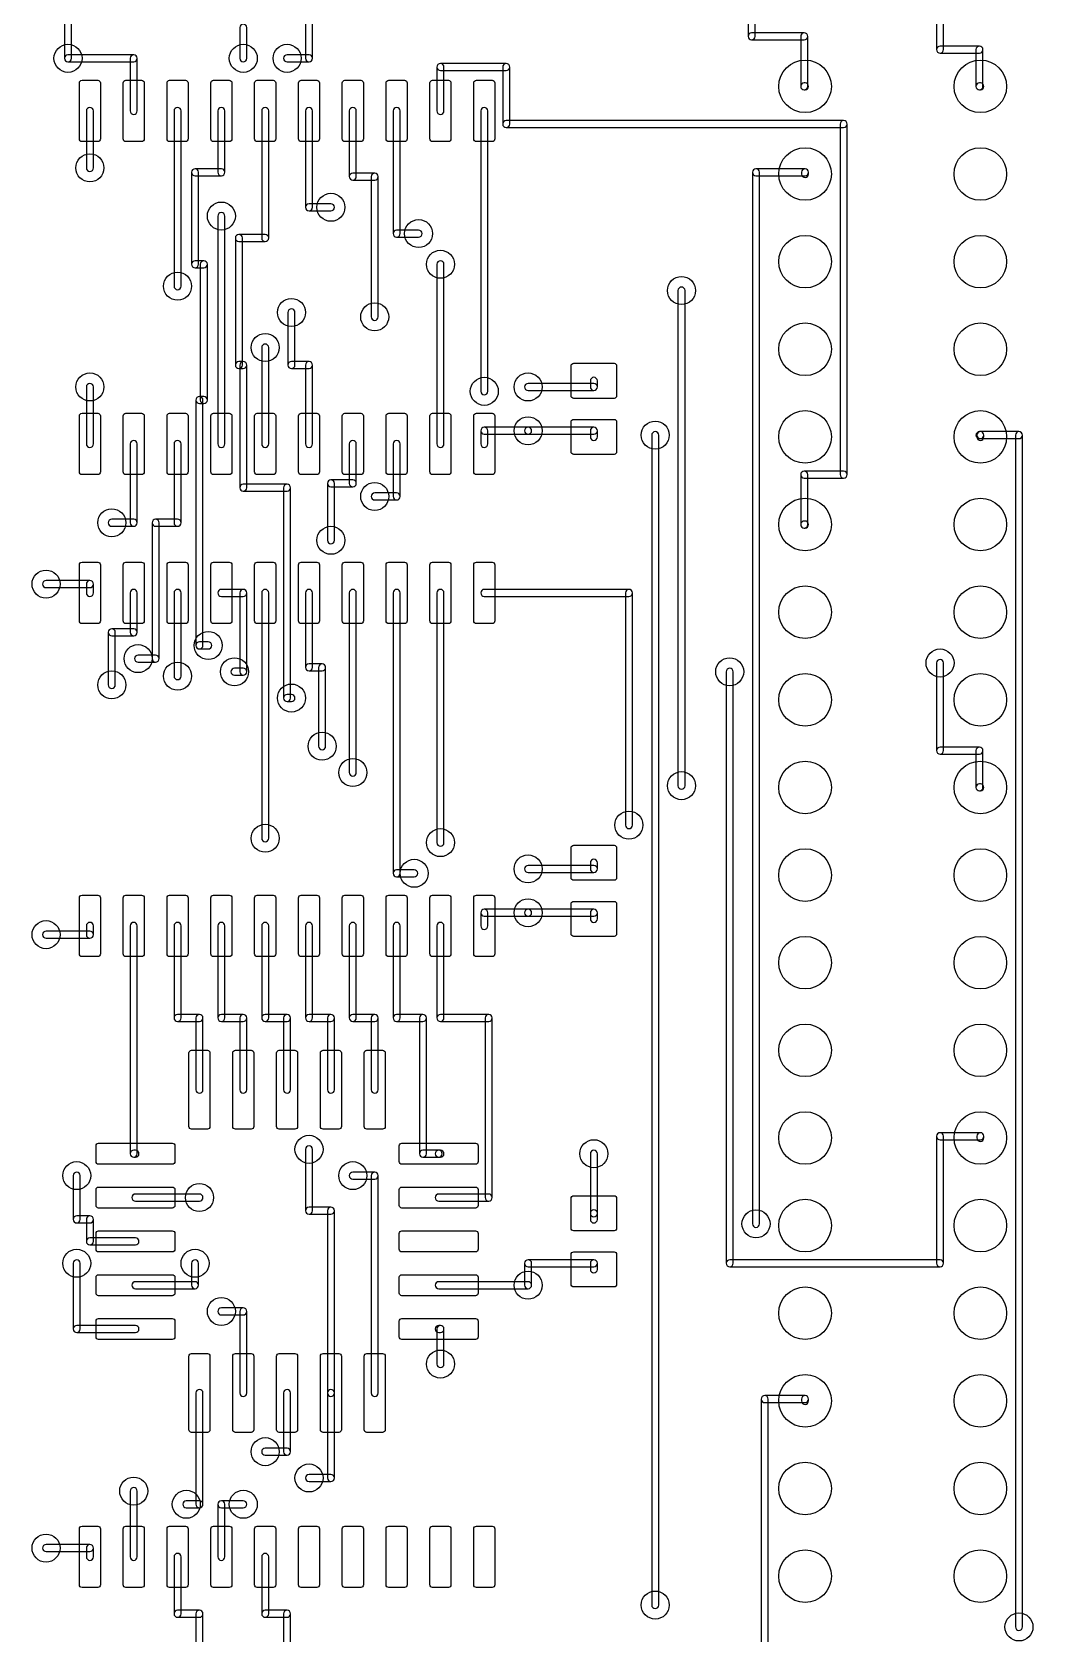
# Model space of a CAD drawing. Extents: x -76 to 77, y -191 to -76.
# Drawn here: x 40.86 to 69.86, y -148.55 to -102.12 of the extents above; entities that cross this region are included whole.
import ezdxf

# ---------------------------------------------------------------- set-up
doc = ezdxf.new("R2010")
doc.units = 0

msp = doc.modelspace()

# ---------------------------------------------------------------- linework, layer by layer
for points in [[(67.27167, -102.628955), (67.27167, -92.468955, 1), (67.06842, -92.468955), (67.06842, -102.628955, 1)], [(61.60742, -93.992955), (61.60742, -102.247955, 1), (61.81067, -102.247955), (61.81067, -93.992955, 1)], [(48.98367, -102.882955), (48.98367, -100.546155, 1), (48.78042, -100.546155), (48.78042, -102.882955, 1)], [(41.79542, -101.155755), (41.79542, -102.882955, 1), (41.99867, -102.882955), (41.99867, -101.155755, 1)], [(46.87542, -101.993955), (46.87542, -102.882955, 1), (47.07867, -102.882955), (47.07867, -101.993955, 1)], [(61.709045, -102.34958), (63.233045, -102.34958, 1), (63.233045, -102.14633), (61.709045, -102.14633, 1)], [(63.13142, -102.247955), (63.13142, -103.695755, 1), (63.33467, -103.695755), (63.33467, -102.247955, 1)], [(68.313045, -102.52733), (67.170045, -102.52733, 1), (67.170045, -102.73058), (68.313045, -102.73058, 1)], [(68.41467, -103.695755), (68.41467, -102.628955, 1), (68.21142, -102.628955), (68.21142, -103.695755, 1)], [(41.897045, -102.98458), (43.802045, -102.98458, 1), (43.802045, -102.78133), (41.897045, -102.78133, 1)], [(43.70042, -102.882955), (43.70042, -104.406955, 1), (43.90367, -104.406955), (43.90367, -102.882955, 1)], [(48.247045, -102.98458), (48.882045, -102.98458, 1), (48.882045, -102.78133), (48.247045, -102.78133, 1)], [(54.597045, -103.03533), (52.692045, -103.03533, 1), (52.692045, -103.23858), (54.597045, -103.23858, 1)], [(52.59042, -103.136955), (52.59042, -104.406955, 1), (52.79367, -104.406955), (52.79367, -103.136955, 1)], [(54.69867, -104.787955), (54.69867, -103.136955, 1), (54.49542, -103.136955), (54.49542, -104.787955, 1)], [(42.22725, -103.59416, -0.414214), (42.30345, -103.51796), (42.760645, -103.51796, -0.414214), (42.836845, -103.59416), (42.836845, -105.219755, -0.414214), (42.760645, -105.295955), (42.30345, -105.295955, -0.414214), (42.22725, -105.219755)], [(43.49725, -103.59416, -0.414214), (43.57345, -103.51796), (44.030645, -103.51796, -0.414214), (44.106845, -103.59416), (44.106845, -105.219755, -0.414214), (44.030645, -105.295955), (43.57345, -105.295955, -0.414214), (43.49725, -105.219755)], [(44.76725, -103.59416, -0.414214), (44.84345, -103.51796), (45.300645, -103.51796, -0.414214), (45.376845, -103.59416), (45.376845, -105.219755, -0.414214), (45.300645, -105.295955), (44.84345, -105.295955, -0.414214), (44.76725, -105.219755)], [(46.03725, -103.59416, -0.414214), (46.11345, -103.51796), (46.570645, -103.51796, -0.414214), (46.646845, -103.59416), (46.646845, -105.219755, -0.414214), (46.570645, -105.295955), (46.11345, -105.295955, -0.414214), (46.03725, -105.219755)], [(47.30725, -103.59416, -0.414214), (47.38345, -103.51796), (47.840645, -103.51796, -0.414214), (47.916845, -103.59416), (47.916845, -105.219755, -0.414214), (47.840645, -105.295955), (47.38345, -105.295955, -0.414214), (47.30725, -105.219755)], [(48.57725, -103.59416, -0.414214), (48.65345, -103.51796), (49.110645, -103.51796, -0.414214), (49.186845, -103.59416), (49.186845, -105.219755, -0.414214), (49.110645, -105.295955), (48.65345, -105.295955, -0.414214), (48.57725, -105.219755)], [(49.84725, -103.59416, -0.414214), (49.92345, -103.51796), (50.380645, -103.51796, -0.414214), (50.456845, -103.59416), (50.456845, -105.219755, -0.414214), (50.380645, -105.295955), (49.92345, -105.295955, -0.414214), (49.84725, -105.219755)], [(51.11725, -103.59416, -0.414214), (51.19345, -103.51796), (51.650645, -103.51796, -0.414214), (51.726845, -103.59416), (51.726845, -105.219755, -0.414214), (51.650645, -105.295955), (51.19345, -105.295955, -0.414214), (51.11725, -105.219755)], [(52.38725, -103.59416, -0.414214), (52.46345, -103.51796), (52.920645, -103.51796, -0.414214), (52.996845, -103.59416), (52.996845, -105.219755, -0.414214), (52.920645, -105.295955), (52.46345, -105.295955, -0.414214), (52.38725, -105.219755)], [(53.65725, -103.59416, -0.414214), (53.73345, -103.51796), (54.190645, -103.51796, -0.414214), (54.266845, -103.59416), (54.266845, -105.219755, -0.414214), (54.190645, -105.295955), (53.73345, -105.295955, -0.414214), (53.65725, -105.219755)], [(63.233045, -103.79738), (63.258445, -103.79738, 1), (63.258445, -103.59413), (63.233045, -103.59413, 1)], [(68.338445, -103.59413), (68.313045, -103.59413, 1), (68.313045, -103.79738), (68.338445, -103.79738, 1)], [(42.43042, -104.406955), (42.43042, -106.057955, 1), (42.63367, -106.057955), (42.63367, -104.406955, 1)], [(45.17367, -109.486955), (45.17367, -104.406955, 1), (44.97042, -104.406955), (44.97042, -109.486955, 1)], [(46.24042, -104.406955), (46.24042, -106.184955, 1), (46.44367, -106.184955), (46.44367, -104.406955, 1)], [(47.71367, -108.089955), (47.71367, -104.406955, 1), (47.51042, -104.406955), (47.51042, -108.089955, 1)], [(48.78042, -104.406955), (48.78042, -107.200955, 1), (48.98367, -107.200955), (48.98367, -104.406955, 1)], [(50.05042, -104.406955), (50.05042, -106.311955, 1), (50.25367, -106.311955), (50.25367, -104.406955, 1)], [(51.52367, -107.962955), (51.52367, -104.406955, 1), (51.32042, -104.406955), (51.32042, -107.962955, 1)], [(53.86042, -104.406955), (53.86042, -112.534955, 1), (54.06367, -112.534955), (54.06367, -104.406955, 1)], [(64.376045, -104.68633), (54.597045, -104.68633, 1), (54.597045, -104.88958), (64.376045, -104.88958, 1)], [(64.47767, -114.947955), (64.47767, -104.787955, 1), (64.27442, -104.787955), (64.27442, -114.947955, 1)], [(46.342045, -106.08333), (45.580045, -106.08333, 1), (45.580045, -106.28658), (46.342045, -106.28658, 1)], [(45.47842, -106.184955), (45.47842, -108.851955, 1), (45.68167, -108.851955), (45.68167, -106.184955, 1)], [(50.152045, -106.41358), (50.787045, -106.41358, 1), (50.787045, -106.21033), (50.152045, -106.21033, 1)], [(50.68542, -106.311955), (50.68542, -110.375955, 1), (50.88867, -110.375955), (50.88867, -106.311955, 1)], [(61.93767, -136.664955), (61.93767, -106.184955, 1), (61.73442, -106.184955), (61.73442, -136.664955, 1)], [(61.836045, -106.28658), (63.258445, -106.28658, 1), (63.258445, -106.08333), (61.836045, -106.08333, 1)], [(63.15682, -106.184955), (63.15682, -106.235755, 1), (63.36007, -106.235755), (63.36007, -106.184955, 1)], [(48.882045, -107.30258), (49.517045, -107.30258, 1), (49.517045, -107.09933), (48.882045, -107.09933, 1)], [(46.44367, -114.058955), (46.44367, -107.454955, 1), (46.24042, -107.454955), (46.24042, -114.058955, 1)], [(46.95167, -111.772955), (46.95167, -108.089955, 1), (46.74842, -108.089955), (46.74842, -111.772955, 1)], [(46.850045, -108.19158), (47.612045, -108.19158, 1), (47.612045, -107.98833), (46.850045, -107.98833, 1)], [(52.057045, -107.86133), (51.422045, -107.86133, 1), (51.422045, -108.06458), (52.057045, -108.06458, 1)], [(45.580045, -108.95358), (45.834045, -108.95358, 1), (45.834045, -108.75033), (45.580045, -108.75033, 1)], [(45.73242, -108.851955), (45.73242, -112.788955, 1), (45.93567, -112.788955), (45.93567, -108.851955, 1)], [(52.79367, -114.058955), (52.79367, -108.851955, 1), (52.59042, -108.851955), (52.59042, -114.058955, 1)], [(59.77867, -123.964955), (59.77867, -109.613955, 1), (59.57542, -109.613955), (59.57542, -123.964955, 1)], [(48.27242, -110.248955), (48.27242, -111.772955, 1), (48.47567, -111.772955), (48.47567, -110.248955, 1)], [(47.71367, -114.058955), (47.71367, -111.264955, 1), (47.51042, -111.264955), (47.51042, -114.058955, 1)], [(46.977045, -111.67133), (46.850045, -111.67133, 1), (46.850045, -111.87458), (46.977045, -111.87458, 1)], [(47.07867, -115.328955), (47.07867, -111.772955, 1), (46.87542, -111.772955), (46.87542, -115.328955, 1)], [(48.374045, -111.87458), (48.882045, -111.87458, 1), (48.882045, -111.67133), (48.374045, -111.67133, 1)], [(48.78042, -111.772955), (48.78042, -114.058955, 1), (48.98367, -114.058955), (48.98367, -111.772955, 1)], [(56.47665, -111.79836, -0.414214), (56.55285, -111.72216), (57.721245, -111.72216, -0.414214), (57.797445, -111.79836), (57.797445, -112.661955, -0.414214), (57.721245, -112.738155), (56.55285, -112.738155, -0.414214), (56.47665, -112.661955)], [(42.43042, -112.407955), (42.43042, -114.058955, 1), (42.63367, -114.058955), (42.63367, -112.407955, 1)], [(57.137045, -112.30633), (55.232045, -112.30633, 1), (55.232045, -112.50958), (57.137045, -112.50958, 1)], [(57.03542, -112.230155), (57.03542, -112.407955, 1), (57.23867, -112.407955), (57.23867, -112.230155, 1)], [(45.834045, -112.68733), (45.707045, -112.68733, 1), (45.707045, -112.89058), (45.834045, -112.89058, 1)], [(45.60542, -112.788955), (45.60542, -119.900955, 1), (45.80867, -119.900955), (45.80867, -112.788955, 1)], [(42.22725, -113.24616, -0.414214), (42.30345, -113.16996), (42.760645, -113.16996, -0.414214), (42.836845, -113.24616), (42.836845, -114.871755, -0.414214), (42.760645, -114.947955), (42.30345, -114.947955, -0.414214), (42.22725, -114.871755)], [(43.49725, -113.24616, -0.414214), (43.57345, -113.16996), (44.030645, -113.16996, -0.414214), (44.106845, -113.24616), (44.106845, -114.871755, -0.414214), (44.030645, -114.947955), (43.57345, -114.947955, -0.414214), (43.49725, -114.871755)], [(44.76725, -113.24616, -0.414214), (44.84345, -113.16996), (45.300645, -113.16996, -0.414214), (45.376845, -113.24616), (45.376845, -114.871755, -0.414214), (45.300645, -114.947955), (44.84345, -114.947955, -0.414214), (44.76725, -114.871755)], [(46.03725, -113.24616, -0.414214), (46.11345, -113.16996), (46.570645, -113.16996, -0.414214), (46.646845, -113.24616), (46.646845, -114.871755, -0.414214), (46.570645, -114.947955), (46.11345, -114.947955, -0.414214), (46.03725, -114.871755)], [(47.30725, -113.24616, -0.414214), (47.38345, -113.16996), (47.840645, -113.16996, -0.414214), (47.916845, -113.24616), (47.916845, -114.871755, -0.414214), (47.840645, -114.947955), (47.38345, -114.947955, -0.414214), (47.30725, -114.871755)], [(48.57725, -113.24616, -0.414214), (48.65345, -113.16996), (49.110645, -113.16996, -0.414214), (49.186845, -113.24616), (49.186845, -114.871755, -0.414214), (49.110645, -114.947955), (48.65345, -114.947955, -0.414214), (48.57725, -114.871755)], [(49.84725, -113.24616, -0.414214), (49.92345, -113.16996), (50.380645, -113.16996, -0.414214), (50.456845, -113.24616), (50.456845, -114.871755, -0.414214), (50.380645, -114.947955), (49.92345, -114.947955, -0.414214), (49.84725, -114.871755)], [(51.11725, -113.24616, -0.414214), (51.19345, -113.16996), (51.650645, -113.16996, -0.414214), (51.726845, -113.24616), (51.726845, -114.871755, -0.414214), (51.650645, -114.947955), (51.19345, -114.947955, -0.414214), (51.11725, -114.871755)], [(52.38725, -113.24616, -0.414214), (52.46345, -113.16996), (52.920645, -113.16996, -0.414214), (52.996845, -113.24616), (52.996845, -114.871755, -0.414214), (52.920645, -114.947955), (52.46345, -114.947955, -0.414214), (52.38725, -114.871755)], [(53.65725, -113.24616, -0.414214), (53.73345, -113.16996), (54.190645, -113.16996, -0.414214), (54.266845, -113.24616), (54.266845, -114.871755, -0.414214), (54.190645, -114.947955), (53.73345, -114.947955, -0.414214), (53.65725, -114.871755)], [(54.06367, -114.058955), (54.06367, -113.677955, 1), (53.86042, -113.677955), (53.86042, -114.058955, 1)], [(53.962045, -113.77958), (55.232045, -113.77958, 1), (55.232045, -113.57633), (53.962045, -113.57633, 1)], [(55.232045, -113.77958), (57.137045, -113.77958, 1), (57.137045, -113.57633), (55.232045, -113.57633, 1)], [(56.47665, -113.42396, -0.414214), (56.55285, -113.34776), (57.721245, -113.34776, -0.414214), (57.797445, -113.42396), (57.797445, -114.287555, -0.414214), (57.721245, -114.363755), (56.55285, -114.363755, -0.414214), (56.47665, -114.287555)], [(57.03542, -113.677955), (57.03542, -113.855755, 1), (57.23867, -113.855755), (57.23867, -113.677955, 1)], [(58.81342, -113.804955), (58.81342, -147.713955, 1), (59.01667, -147.713955), (59.01667, -113.804955, 1)], [(68.338445, -113.70333), (68.313045, -113.70333, 1), (68.313045, -113.90658), (68.338445, -113.90658, 1)], [(69.456045, -113.70333), (68.338445, -113.70333, 1), (68.338445, -113.90658), (69.456045, -113.90658, 1)], [(68.23682, -113.804955), (68.23682, -113.855755, 1), (68.44007, -113.855755), (68.44007, -113.804955, 1)], [(69.55767, -148.348955), (69.55767, -113.804955, 1), (69.35442, -113.804955), (69.35442, -148.348955, 1)], [(43.70042, -114.058955), (43.70042, -116.344955, 1), (43.90367, -116.344955), (43.90367, -114.058955, 1)], [(45.17367, -116.344955), (45.17367, -114.058955, 1), (44.97042, -114.058955), (44.97042, -116.344955, 1)], [(50.05042, -114.058955), (50.05042, -115.201955, 1), (50.25367, -115.201955), (50.25367, -114.058955, 1)], [(51.32042, -114.058955), (51.32042, -115.582955, 1), (51.52367, -115.582955), (51.52367, -114.058955, 1)], [(50.152045, -115.10033), (49.517045, -115.10033, 1), (49.517045, -115.30358), (50.152045, -115.30358, 1)], [(49.41542, -115.201955), (49.41542, -116.852955, 1), (49.61867, -116.852955), (49.61867, -115.201955, 1)], [(63.33467, -116.395755), (63.33467, -114.947955, 1), (63.13142, -114.947955), (63.13142, -116.395755, 1)], [(63.233045, -115.04958), (64.376045, -115.04958, 1), (64.376045, -114.84633), (63.233045, -114.84633, 1)], [(48.247045, -115.22733), (46.977045, -115.22733, 1), (46.977045, -115.43058), (48.247045, -115.43058, 1)], [(48.34867, -121.424955), (48.34867, -115.328955, 1), (48.14542, -115.328955), (48.14542, -121.424955, 1)], [(51.422045, -115.48133), (50.787045, -115.48133, 1), (50.787045, -115.68458), (51.422045, -115.68458, 1)], [(43.802045, -116.24333), (43.167045, -116.24333, 1), (43.167045, -116.44658), (43.802045, -116.44658, 1)], [(44.53867, -120.281955), (44.53867, -116.344955, 1), (44.33542, -116.344955), (44.33542, -120.281955, 1)], [(44.437045, -116.44658), (45.072045, -116.44658, 1), (45.072045, -116.24333), (44.437045, -116.24333, 1)], [(63.258445, -116.29413), (63.233045, -116.29413, 1), (63.233045, -116.49738), (63.258445, -116.49738, 1)], [(42.22725, -117.56416, -0.414214), (42.30345, -117.48796), (42.760645, -117.48796, -0.414214), (42.836845, -117.56416), (42.836845, -119.189755, -0.414214), (42.760645, -119.265955), (42.30345, -119.265955, -0.414214), (42.22725, -119.189755)], [(43.49725, -117.56416, -0.414214), (43.57345, -117.48796), (44.030645, -117.48796, -0.414214), (44.106845, -117.56416), (44.106845, -119.189755, -0.414214), (44.030645, -119.265955), (43.57345, -119.265955, -0.414214), (43.49725, -119.189755)], [(44.76725, -117.56416, -0.414214), (44.84345, -117.48796), (45.300645, -117.48796, -0.414214), (45.376845, -117.56416), (45.376845, -119.189755, -0.414214), (45.300645, -119.265955), (44.84345, -119.265955, -0.414214), (44.76725, -119.189755)], [(46.03725, -117.56416, -0.414214), (46.11345, -117.48796), (46.570645, -117.48796, -0.414214), (46.646845, -117.56416), (46.646845, -119.189755, -0.414214), (46.570645, -119.265955), (46.11345, -119.265955, -0.414214), (46.03725, -119.189755)], [(47.30725, -117.56416, -0.414214), (47.38345, -117.48796), (47.840645, -117.48796, -0.414214), (47.916845, -117.56416), (47.916845, -119.189755, -0.414214), (47.840645, -119.265955), (47.38345, -119.265955, -0.414214), (47.30725, -119.189755)], [(48.57725, -117.56416, -0.414214), (48.65345, -117.48796), (49.110645, -117.48796, -0.414214), (49.186845, -117.56416), (49.186845, -119.189755, -0.414214), (49.110645, -119.265955), (48.65345, -119.265955, -0.414214), (48.57725, -119.189755)], [(49.84725, -117.56416, -0.414214), (49.92345, -117.48796), (50.380645, -117.48796, -0.414214), (50.456845, -117.56416), (50.456845, -119.189755, -0.414214), (50.380645, -119.265955), (49.92345, -119.265955, -0.414214), (49.84725, -119.189755)], [(51.11725, -117.56416, -0.414214), (51.19345, -117.48796), (51.650645, -117.48796, -0.414214), (51.726845, -117.56416), (51.726845, -119.189755, -0.414214), (51.650645, -119.265955), (51.19345, -119.265955, -0.414214), (51.11725, -119.189755)], [(52.38725, -117.56416, -0.414214), (52.46345, -117.48796), (52.920645, -117.48796, -0.414214), (52.996845, -117.56416), (52.996845, -119.189755, -0.414214), (52.920645, -119.265955), (52.46345, -119.265955, -0.414214), (52.38725, -119.189755)], [(53.65725, -117.56416, -0.414214), (53.73345, -117.48796), (54.190645, -117.48796, -0.414214), (54.266845, -117.56416), (54.266845, -119.189755, -0.414214), (54.190645, -119.265955), (53.73345, -119.265955, -0.414214), (53.65725, -119.189755)], [(42.532045, -118.02133), (41.262045, -118.02133, 1), (41.262045, -118.22458), (42.532045, -118.22458, 1)], [(42.63367, -118.376955), (42.63367, -118.122955, 1), (42.43042, -118.122955), (42.43042, -118.376955, 1)], [(43.70042, -118.376955), (43.70042, -119.519955, 1), (43.90367, -119.519955), (43.90367, -118.376955, 1)], [(44.97042, -118.376955), (44.97042, -120.789955, 1), (45.17367, -120.789955), (45.17367, -118.376955, 1)], [(46.977045, -118.27533), (46.342045, -118.27533, 1), (46.342045, -118.47858), (46.977045, -118.47858, 1)], [(47.07867, -120.662955), (47.07867, -118.376955, 1), (46.87542, -118.376955), (46.87542, -120.662955, 1)], [(47.51042, -118.376955), (47.51042, -125.488955, 1), (47.71367, -125.488955), (47.71367, -118.376955, 1)], [(48.98367, -120.535955), (48.98367, -118.376955, 1), (48.78042, -118.376955), (48.78042, -120.535955, 1)], [(50.05042, -118.376955), (50.05042, -123.583955, 1), (50.25367, -123.583955), (50.25367, -118.376955, 1)], [(51.32042, -118.376955), (51.32042, -126.504955, 1), (51.52367, -126.504955), (51.52367, -118.376955, 1)], [(52.79367, -125.615955), (52.79367, -118.376955, 1), (52.59042, -118.376955), (52.59042, -125.615955, 1)], [(53.962045, -118.47858), (58.153045, -118.47858, 1), (58.153045, -118.27533), (53.962045, -118.27533, 1)], [(58.05142, -118.376955), (58.05142, -125.107955, 1), (58.25467, -125.107955), (58.25467, -118.376955, 1)], [(43.802045, -119.41833), (43.167045, -119.41833, 1), (43.167045, -119.62158), (43.802045, -119.62158, 1)], [(43.06542, -119.519955), (43.06542, -121.043955, 1), (43.26867, -121.043955), (43.26867, -119.519955, 1)], [(43.929045, -120.38358), (44.437045, -120.38358, 1), (44.437045, -120.18033), (43.929045, -120.18033, 1)], [(45.707045, -120.00258), (45.961045, -120.00258, 1), (45.961045, -119.79933), (45.707045, -119.79933, 1)], [(46.723045, -120.76458), (46.977045, -120.76458, 1), (46.977045, -120.56133), (46.723045, -120.56133, 1)], [(49.263045, -120.43433), (48.882045, -120.43433, 1), (48.882045, -120.63758), (49.263045, -120.63758, 1)], [(49.36467, -122.821955), (49.36467, -120.535955, 1), (49.16142, -120.535955), (49.16142, -122.821955, 1)], [(61.17567, -137.807955), (61.17567, -120.662955, 1), (60.97242, -120.662955), (60.97242, -137.807955, 1)], [(67.06842, -120.408955), (67.06842, -122.948955, 1), (67.27167, -122.948955), (67.27167, -120.408955, 1)], [(48.374045, -121.32333), (48.247045, -121.32333, 1), (48.247045, -121.52658), (48.374045, -121.52658, 1)], [(67.170045, -123.05058), (68.313045, -123.05058, 1), (68.313045, -122.84733), (67.170045, -122.84733, 1)], [(68.21142, -122.948955), (68.21142, -124.015755, 1), (68.41467, -124.015755), (68.41467, -122.948955, 1)], [(68.313045, -124.11738), (68.338445, -124.11738, 1), (68.338445, -123.91413), (68.313045, -123.91413, 1)], [(56.47665, -125.76836, -0.414214), (56.55285, -125.69216), (57.721245, -125.69216, -0.414214), (57.797445, -125.76836), (57.797445, -126.631955, -0.414214), (57.721245, -126.708155), (56.55285, -126.708155, -0.414214), (56.47665, -126.631955)], [(55.232045, -126.47958), (57.137045, -126.47958, 1), (57.137045, -126.27633), (55.232045, -126.27633, 1)], [(57.23867, -126.377955), (57.23867, -126.200155, 1), (57.03542, -126.200155), (57.03542, -126.377955, 1)], [(51.422045, -126.60658), (51.930045, -126.60658, 1), (51.930045, -126.40333), (51.422045, -126.40333, 1)], [(42.22725, -127.21616, -0.414214), (42.30345, -127.13996), (42.760645, -127.13996, -0.414214), (42.836845, -127.21616), (42.836845, -128.841755, -0.414214), (42.760645, -128.917955), (42.30345, -128.917955, -0.414214), (42.22725, -128.841755)], [(43.49725, -127.21616, -0.414214), (43.57345, -127.13996), (44.030645, -127.13996, -0.414214), (44.106845, -127.21616), (44.106845, -128.841755, -0.414214), (44.030645, -128.917955), (43.57345, -128.917955, -0.414214), (43.49725, -128.841755)], [(44.76725, -127.21616, -0.414214), (44.84345, -127.13996), (45.300645, -127.13996, -0.414214), (45.376845, -127.21616), (45.376845, -128.841755, -0.414214), (45.300645, -128.917955), (44.84345, -128.917955, -0.414214), (44.76725, -128.841755)], [(46.03725, -127.21616, -0.414214), (46.11345, -127.13996), (46.570645, -127.13996, -0.414214), (46.646845, -127.21616), (46.646845, -128.841755, -0.414214), (46.570645, -128.917955), (46.11345, -128.917955, -0.414214), (46.03725, -128.841755)], [(47.30725, -127.21616, -0.414214), (47.38345, -127.13996), (47.840645, -127.13996, -0.414214), (47.916845, -127.21616), (47.916845, -128.841755, -0.414214), (47.840645, -128.917955), (47.38345, -128.917955, -0.414214), (47.30725, -128.841755)], [(48.57725, -127.21616, -0.414214), (48.65345, -127.13996), (49.110645, -127.13996, -0.414214), (49.186845, -127.21616), (49.186845, -128.841755, -0.414214), (49.110645, -128.917955), (48.65345, -128.917955, -0.414214), (48.57725, -128.841755)], [(49.84725, -127.21616, -0.414214), (49.92345, -127.13996), (50.380645, -127.13996, -0.414214), (50.456845, -127.21616), (50.456845, -128.841755, -0.414214), (50.380645, -128.917955), (49.92345, -128.917955, -0.414214), (49.84725, -128.841755)], [(51.11725, -127.21616, -0.414214), (51.19345, -127.13996), (51.650645, -127.13996, -0.414214), (51.726845, -127.21616), (51.726845, -128.841755, -0.414214), (51.650645, -128.917955), (51.19345, -128.917955, -0.414214), (51.11725, -128.841755)], [(52.38725, -127.21616, -0.414214), (52.46345, -127.13996), (52.920645, -127.13996, -0.414214), (52.996845, -127.21616), (52.996845, -128.841755, -0.414214), (52.920645, -128.917955), (52.46345, -128.917955, -0.414214), (52.38725, -128.841755)], [(53.65725, -127.21616, -0.414214), (53.73345, -127.13996), (54.190645, -127.13996, -0.414214), (54.266845, -127.21616), (54.266845, -128.841755, -0.414214), (54.190645, -128.917955), (53.73345, -128.917955, -0.414214), (53.65725, -128.841755)], [(55.232045, -127.54633), (53.962045, -127.54633, 1), (53.962045, -127.74958), (55.232045, -127.74958, 1)], [(53.86042, -127.647955), (53.86042, -128.028955, 1), (54.06367, -128.028955), (54.06367, -127.647955, 1)], [(57.137045, -127.54633), (55.232045, -127.54633, 1), (55.232045, -127.74958), (57.137045, -127.74958, 1)], [(56.47665, -127.39396, -0.414214), (56.55285, -127.31776), (57.721245, -127.31776, -0.414214), (57.797445, -127.39396), (57.797445, -128.257555, -0.414214), (57.721245, -128.333755), (56.55285, -128.333755, -0.414214), (56.47665, -128.257555)], [(57.23867, -127.825755), (57.23867, -127.647955, 1), (57.03542, -127.647955), (57.03542, -127.825755, 1)], [(42.43042, -128.028955), (42.43042, -128.282955, 1), (42.63367, -128.282955), (42.63367, -128.028955, 1)], [(43.90367, -134.632955), (43.90367, -128.028955, 1), (43.70042, -128.028955), (43.70042, -134.632955, 1)], [(44.97042, -128.028955), (44.97042, -130.695955, 1), (45.17367, -130.695955), (45.17367, -128.028955, 1)], [(46.24042, -128.028955), (46.24042, -130.695955, 1), (46.44367, -130.695955), (46.44367, -128.028955, 1)], [(47.71367, -130.695955), (47.71367, -128.028955, 1), (47.51042, -128.028955), (47.51042, -130.695955, 1)], [(48.78042, -128.028955), (48.78042, -130.695955, 1), (48.98367, -130.695955), (48.98367, -128.028955, 1)], [(50.25367, -130.695955), (50.25367, -128.028955, 1), (50.05042, -128.028955), (50.05042, -130.695955, 1)], [(51.32042, -128.028955), (51.32042, -130.695955, 1), (51.52367, -130.695955), (51.52367, -128.028955, 1)], [(52.79367, -130.695955), (52.79367, -128.028955, 1), (52.59042, -128.028955), (52.59042, -130.695955, 1)], [(42.532045, -128.18133), (41.262045, -128.18133, 1), (41.262045, -128.38458), (42.532045, -128.38458, 1)], [(45.707045, -130.59433), (45.072045, -130.59433, 1), (45.072045, -130.79758), (45.707045, -130.79758, 1)], [(45.60542, -130.695955), (45.60542, -132.778755, 1), (45.80867, -132.778755), (45.80867, -130.695955, 1)], [(46.342045, -130.79758), (46.977045, -130.79758, 1), (46.977045, -130.59433), (46.342045, -130.59433, 1)], [(46.87542, -130.695955), (46.87542, -132.778755, 1), (47.07867, -132.778755), (47.07867, -130.695955, 1)], [(48.247045, -130.59433), (47.612045, -130.59433, 1), (47.612045, -130.79758), (48.247045, -130.79758, 1)], [(48.34867, -132.778755), (48.34867, -130.695955, 1), (48.14542, -130.695955), (48.14542, -132.778755, 1)], [(48.882045, -130.79758), (49.517045, -130.79758, 1), (49.517045, -130.59433), (48.882045, -130.59433, 1)], [(49.41542, -130.695955), (49.41542, -132.778755, 1), (49.61867, -132.778755), (49.61867, -130.695955, 1)], [(50.787045, -130.59433), (50.152045, -130.59433, 1), (50.152045, -130.79758), (50.787045, -130.79758, 1)], [(50.88867, -132.778755), (50.88867, -130.695955, 1), (50.68542, -130.695955), (50.68542, -132.778755, 1)], [(51.422045, -130.79758), (52.184045, -130.79758, 1), (52.184045, -130.59433), (51.422045, -130.59433, 1)], [(52.08242, -130.695955), (52.08242, -134.632955, 1), (52.28567, -134.632955), (52.28567, -130.695955, 1)], [(54.089045, -130.59433), (52.692045, -130.59433, 1), (52.692045, -130.79758), (54.089045, -130.79758, 1)], [(54.19067, -135.902955), (54.19067, -130.695955, 1), (53.98742, -130.695955), (53.98742, -135.902955, 1)], [(45.40225, -131.71196, -0.414214), (45.47845, -131.63576), (45.935645, -131.63576, -0.414214), (46.011845, -131.71196), (46.011845, -133.845555, -0.414214), (45.935645, -133.921755), (45.47845, -133.921755, -0.414214), (45.40225, -133.845555)], [(46.67225, -131.71196, -0.414214), (46.74845, -131.63576), (47.205645, -131.63576, -0.414214), (47.281845, -131.71196), (47.281845, -133.845555, -0.414214), (47.205645, -133.921755), (46.74845, -133.921755, -0.414214), (46.67225, -133.845555)], [(47.94225, -131.71196, -0.414214), (48.01845, -131.63576), (48.475645, -131.63576, -0.414214), (48.551845, -131.71196), (48.551845, -133.845555, -0.414214), (48.475645, -133.921755), (48.01845, -133.921755, -0.414214), (47.94225, -133.845555)], [(49.21225, -131.71196, -0.414214), (49.28845, -131.63576), (49.745645, -131.63576, -0.414214), (49.821845, -131.71196), (49.821845, -133.845555, -0.414214), (49.745645, -133.921755), (49.28845, -133.921755, -0.414214), (49.21225, -133.845555)], [(50.48225, -131.71196, -0.414214), (50.55845, -131.63576), (51.015645, -131.63576, -0.414214), (51.091845, -131.71196), (51.091845, -133.845555, -0.414214), (51.015645, -133.921755), (50.55845, -133.921755, -0.414214), (50.48225, -133.845555)], [(68.338445, -134.02333), (67.170045, -134.02333, 1), (67.170045, -134.22658), (68.338445, -134.22658, 1)], [(67.06842, -134.124955), (67.06842, -137.807955, 1), (67.27167, -137.807955), (67.27167, -134.124955, 1)], [(68.44007, -134.175755), (68.44007, -134.124955, 1), (68.23682, -134.124955), (68.23682, -134.175755, 1)], [(42.70985, -134.40436, -0.414214), (42.78605, -134.32816), (44.919645, -134.32816, -0.414214), (44.995845, -134.40436), (44.995845, -134.861555, -0.414214), (44.919645, -134.937755), (42.78605, -134.937755, -0.414214), (42.70985, -134.861555)], [(43.852845, -134.53133), (43.802045, -134.53133, 1), (43.802045, -134.73458), (43.852845, -134.73458, 1)], [(48.98367, -136.283955), (48.98367, -134.505955, 1), (48.78042, -134.505955), (48.78042, -136.283955, 1)], [(51.49825, -134.40436, -0.414214), (51.57445, -134.32816), (53.708045, -134.32816, -0.414214), (53.784245, -134.40436), (53.784245, -134.861555, -0.414214), (53.708045, -134.937755), (51.57445, -134.937755, -0.414214), (51.49825, -134.861555)], [(52.184045, -134.73458), (52.641245, -134.73458, 1), (52.641245, -134.53133), (52.184045, -134.53133, 1)], [(52.641245, -134.73458), (52.692045, -134.73458, 1), (52.692045, -134.53133), (52.641245, -134.53133, 1)], [(57.03542, -134.632955), (57.03542, -136.360155, 1), (57.23867, -136.360155), (57.23867, -134.632955, 1)], [(42.25267, -136.537955), (42.25267, -135.267955, 1), (42.04942, -135.267955), (42.04942, -136.537955, 1)], [(50.787045, -135.16633), (50.152045, -135.16633, 1), (50.152045, -135.36958), (50.787045, -135.36958, 1)], [(50.88867, -141.567155), (50.88867, -135.267955, 1), (50.68542, -135.267955), (50.68542, -141.567155, 1)], [(42.70985, -135.67436, -0.414214), (42.78605, -135.59816), (44.919645, -135.59816, -0.414214), (44.995845, -135.67436), (44.995845, -136.131555, -0.414214), (44.919645, -136.207755), (42.78605, -136.207755, -0.414214), (42.70985, -136.131555)], [(43.852845, -136.00458), (45.707045, -136.00458, 1), (45.707045, -135.80133), (43.852845, -135.80133, 1)], [(51.49825, -135.67436, -0.414214), (51.57445, -135.59816), (53.708045, -135.59816, -0.414214), (53.784245, -135.67436), (53.784245, -136.131555, -0.414214), (53.708045, -136.207755), (51.57445, -136.207755, -0.414214), (51.49825, -136.131555)], [(52.641245, -136.00458), (54.089045, -136.00458, 1), (54.089045, -135.80133), (52.641245, -135.80133, 1)], [(56.47665, -135.92836, -0.414214), (56.55285, -135.85216), (57.721245, -135.85216, -0.414214), (57.797445, -135.92836), (57.797445, -136.791955, -0.414214), (57.721245, -136.868155), (56.55285, -136.868155, -0.414214), (56.47665, -136.791955)], [(42.532045, -136.43633), (42.151045, -136.43633, 1), (42.151045, -136.63958), (42.532045, -136.63958, 1)], [(42.63367, -137.172955), (42.63367, -136.537955, 1), (42.43042, -136.537955), (42.43042, -137.172955, 1)], [(49.517045, -136.18233), (48.882045, -136.18233, 1), (48.882045, -136.38558), (49.517045, -136.38558, 1)], [(49.61867, -141.567155), (49.61867, -136.283955, 1), (49.41542, -136.283955), (49.41542, -141.567155, 1)], [(57.03542, -136.360155), (57.03542, -136.537955, 1), (57.23867, -136.537955), (57.23867, -136.360155, 1)], [(42.70985, -136.94436, -0.414214), (42.78605, -136.86816), (44.919645, -136.86816, -0.414214), (44.995845, -136.94436), (44.995845, -137.401555, -0.414214), (44.919645, -137.477755), (42.78605, -137.477755, -0.414214), (42.70985, -137.401555)], [(51.49825, -136.94436, -0.414214), (51.57445, -136.86816), (53.708045, -136.86816, -0.414214), (53.784245, -136.94436), (53.784245, -137.401555, -0.414214), (53.708045, -137.477755), (51.57445, -137.477755, -0.414214), (51.49825, -137.401555)], [(43.852845, -137.07133), (42.532045, -137.07133, 1), (42.532045, -137.27458), (43.852845, -137.27458, 1)], [(42.25267, -139.712955), (42.25267, -137.807955, 1), (42.04942, -137.807955), (42.04942, -139.712955, 1)], [(45.47842, -137.807955), (45.47842, -138.442955, 1), (45.68167, -138.442955), (45.68167, -137.807955, 1)], [(55.33367, -138.442955), (55.33367, -137.807955, 1), (55.13042, -137.807955), (55.13042, -138.442955, 1)], [(55.232045, -137.90958), (57.137045, -137.90958, 1), (57.137045, -137.70633), (55.232045, -137.70633, 1)], [(56.47665, -137.55396, -0.414214), (56.55285, -137.47776), (57.721245, -137.47776, -0.414214), (57.797445, -137.55396), (57.797445, -138.417555, -0.414214), (57.721245, -138.493755), (56.55285, -138.493755, -0.414214), (56.47665, -138.417555)], [(57.03542, -137.807955), (57.03542, -137.985755, 1), (57.23867, -137.985755), (57.23867, -137.807955, 1)], [(67.170045, -137.70633), (61.074045, -137.70633, 1), (61.074045, -137.90958), (67.170045, -137.90958, 1)], [(42.70985, -138.21436, -0.414214), (42.78605, -138.13816), (44.919645, -138.13816, -0.414214), (44.995845, -138.21436), (44.995845, -138.671555, -0.414214), (44.919645, -138.747755), (42.78605, -138.747755, -0.414214), (42.70985, -138.671555)], [(45.580045, -138.34133), (43.852845, -138.34133, 1), (43.852845, -138.54458), (45.580045, -138.54458, 1)], [(51.49825, -138.21436, -0.414214), (51.57445, -138.13816), (53.708045, -138.13816, -0.414214), (53.784245, -138.21436), (53.784245, -138.671555, -0.414214), (53.708045, -138.747755), (51.57445, -138.747755, -0.414214), (51.49825, -138.671555)], [(52.641245, -138.54458), (55.232045, -138.54458, 1), (55.232045, -138.34133), (52.641245, -138.34133, 1)], [(46.342045, -139.30658), (46.977045, -139.30658, 1), (46.977045, -139.10333), (46.342045, -139.10333, 1)], [(46.87542, -139.204955), (46.87542, -141.567155, 1), (47.07867, -141.567155), (47.07867, -139.204955, 1)], [(43.852845, -139.61133), (42.151045, -139.61133, 1), (42.151045, -139.81458), (43.852845, -139.81458, 1)], [(42.70985, -139.48436, -0.414214), (42.78605, -139.40816), (44.919645, -139.40816, -0.414214), (44.995845, -139.48436), (44.995845, -139.941555, -0.414214), (44.919645, -140.017755), (42.78605, -140.017755, -0.414214), (42.70985, -139.941555)], [(51.49825, -139.48436, -0.414214), (51.57445, -139.40816), (53.708045, -139.40816, -0.414214), (53.784245, -139.48436), (53.784245, -139.941555, -0.414214), (53.708045, -140.017755), (51.57445, -140.017755, -0.414214), (51.49825, -139.941555)], [(52.692045, -139.61133), (52.641245, -139.61133, 1), (52.641245, -139.81458), (52.692045, -139.81458, 1)], [(52.79367, -140.728955), (52.79367, -139.712955, 1), (52.59042, -139.712955), (52.59042, -140.728955, 1)], [(45.40225, -140.50036, -0.414214), (45.47845, -140.42416), (45.935645, -140.42416, -0.414214), (46.011845, -140.50036), (46.011845, -142.633955, -0.414214), (45.935645, -142.710155), (45.47845, -142.710155, -0.414214), (45.40225, -142.633955)], [(46.67225, -140.50036, -0.414214), (46.74845, -140.42416), (47.205645, -140.42416, -0.414214), (47.281845, -140.50036), (47.281845, -142.633955, -0.414214), (47.205645, -142.710155), (46.74845, -142.710155, -0.414214), (46.67225, -142.633955)], [(47.94225, -140.50036, -0.414214), (48.01845, -140.42416), (48.475645, -140.42416, -0.414214), (48.551845, -140.50036), (48.551845, -142.633955, -0.414214), (48.475645, -142.710155), (48.01845, -142.710155, -0.414214), (47.94225, -142.633955)], [(49.21225, -140.50036, -0.414214), (49.28845, -140.42416), (49.745645, -140.42416, -0.414214), (49.821845, -140.50036), (49.821845, -142.633955, -0.414214), (49.745645, -142.710155), (49.28845, -142.710155, -0.414214), (49.21225, -142.633955)], [(50.48225, -140.50036, -0.414214), (50.55845, -140.42416), (51.015645, -140.42416, -0.414214), (51.091845, -140.50036), (51.091845, -142.633955, -0.414214), (51.015645, -142.710155), (50.55845, -142.710155, -0.414214), (50.48225, -142.633955)], [(45.60542, -141.567155), (45.60542, -144.792955, 1), (45.80867, -144.792955), (45.80867, -141.567155, 1)], [(48.34867, -143.268955), (48.34867, -141.567155, 1), (48.14542, -141.567155), (48.14542, -143.268955, 1)], [(49.61867, -144.030955), (49.61867, -141.567155, 1), (49.41542, -141.567155), (49.41542, -144.030955, 1)], [(62.19167, -151.650955), (62.19167, -141.744955, 1), (61.98842, -141.744955), (61.98842, -151.650955, 1)], [(62.090045, -141.84658), (63.258445, -141.84658, 1), (63.258445, -141.64333), (62.090045, -141.64333, 1)], [(63.15682, -141.744955), (63.15682, -141.795755, 1), (63.36007, -141.795755), (63.36007, -141.744955, 1)], [(47.612045, -143.37058), (48.247045, -143.37058, 1), (48.247045, -143.16733), (47.612045, -143.16733, 1)], [(48.882045, -144.13258), (49.517045, -144.13258, 1), (49.517045, -143.92933), (48.882045, -143.92933, 1)], [(43.70042, -144.411955), (43.70042, -146.316955, 1), (43.90367, -146.316955), (43.90367, -144.411955, 1)], [(45.707045, -144.69133), (45.326045, -144.69133, 1), (45.326045, -144.89458), (45.707045, -144.89458, 1)], [(46.44367, -146.316955), (46.44367, -144.792955, 1), (46.24042, -144.792955), (46.24042, -146.316955, 1)], [(46.342045, -144.89458), (46.977045, -144.89458, 1), (46.977045, -144.69133), (46.342045, -144.69133, 1)], [(42.22725, -145.50416, -0.414214), (42.30345, -145.42796), (42.760645, -145.42796, -0.414214), (42.836845, -145.50416), (42.836845, -147.129755, -0.414214), (42.760645, -147.205955), (42.30345, -147.205955, -0.414214), (42.22725, -147.129755)], [(43.49725, -145.50416, -0.414214), (43.57345, -145.42796), (44.030645, -145.42796, -0.414214), (44.106845, -145.50416), (44.106845, -147.129755, -0.414214), (44.030645, -147.205955), (43.57345, -147.205955, -0.414214), (43.49725, -147.129755)], [(44.76725, -145.50416, -0.414214), (44.84345, -145.42796), (45.300645, -145.42796, -0.414214), (45.376845, -145.50416), (45.376845, -147.129755, -0.414214), (45.300645, -147.205955), (44.84345, -147.205955, -0.414214), (44.76725, -147.129755)], [(46.03725, -145.50416, -0.414214), (46.11345, -145.42796), (46.570645, -145.42796, -0.414214), (46.646845, -145.50416), (46.646845, -147.129755, -0.414214), (46.570645, -147.205955), (46.11345, -147.205955, -0.414214), (46.03725, -147.129755)], [(47.30725, -145.50416, -0.414214), (47.38345, -145.42796), (47.840645, -145.42796, -0.414214), (47.916845, -145.50416), (47.916845, -147.129755, -0.414214), (47.840645, -147.205955), (47.38345, -147.205955, -0.414214), (47.30725, -147.129755)], [(48.57725, -145.50416, -0.414214), (48.65345, -145.42796), (49.110645, -145.42796, -0.414214), (49.186845, -145.50416), (49.186845, -147.129755, -0.414214), (49.110645, -147.205955), (48.65345, -147.205955, -0.414214), (48.57725, -147.129755)], [(49.84725, -145.50416, -0.414214), (49.92345, -145.42796), (50.380645, -145.42796, -0.414214), (50.456845, -145.50416), (50.456845, -147.129755, -0.414214), (50.380645, -147.205955), (49.92345, -147.205955, -0.414214), (49.84725, -147.129755)], [(51.11725, -145.50416, -0.414214), (51.19345, -145.42796), (51.650645, -145.42796, -0.414214), (51.726845, -145.50416), (51.726845, -147.129755, -0.414214), (51.650645, -147.205955), (51.19345, -147.205955, -0.414214), (51.11725, -147.129755)], [(52.38725, -145.50416, -0.414214), (52.46345, -145.42796), (52.920645, -145.42796, -0.414214), (52.996845, -145.50416), (52.996845, -147.129755, -0.414214), (52.920645, -147.205955), (52.46345, -147.205955, -0.414214), (52.38725, -147.129755)], [(53.65725, -145.50416, -0.414214), (53.73345, -145.42796), (54.190645, -145.42796, -0.414214), (54.266845, -145.50416), (54.266845, -147.129755, -0.414214), (54.190645, -147.205955), (53.73345, -147.205955, -0.414214), (53.65725, -147.129755)], [(42.532045, -145.96133), (41.262045, -145.96133, 1), (41.262045, -146.16458), (42.532045, -146.16458, 1)], [(42.63367, -146.316955), (42.63367, -146.062955, 1), (42.43042, -146.062955), (42.43042, -146.316955, 1)], [(44.97042, -146.316955), (44.97042, -147.967955, 1), (45.17367, -147.967955), (45.17367, -146.316955, 1)], [(47.71367, -147.967955), (47.71367, -146.316955, 1), (47.51042, -146.316955), (47.51042, -147.967955, 1)], [(45.072045, -148.06958), (45.707045, -148.06958, 1), (45.707045, -147.86633), (45.072045, -147.86633, 1)], [(45.60542, -147.967955), (45.60542, -151.650955, 1), (45.80867, -151.650955), (45.80867, -147.967955, 1)], [(48.247045, -147.86633), (47.612045, -147.86633, 1), (47.612045, -148.06958), (48.247045, -148.06958, 1)], [(48.34867, -150.888955), (48.34867, -147.967955, 1), (48.14542, -147.967955), (48.14542, -150.888955, 1)]]:
    msp.add_lwpolyline(points, format="xyb", close=True)
for centre, radius in [((41.897045, -102.882955), 0.4064), ((46.977045, -102.882955), 0.4064), ((48.247045, -102.882955), 0.4064), ((63.258445, -103.695755), 0.762), ((68.338445, -103.695755), 0.762), ((42.532045, -106.057955), 0.4064), ((63.258445, -106.235755), 0.762), ((68.338445, -106.235755), 0.762), ((46.342045, -107.454955), 0.4064), ((49.517045, -107.200955), 0.4064), ((52.057045, -107.962955), 0.4064), ((63.258445, -108.775755), 0.762), ((68.338445, -108.775755), 0.762), ((52.692045, -108.851955), 0.4064), ((45.072045, -109.486955), 0.4064), ((59.677045, -109.613955), 0.4064), ((48.374045, -110.248955), 0.4064), ((50.787045, -110.375955), 0.4064), ((47.612045, -111.264955), 0.4064), ((63.258445, -111.315755), 0.762), ((68.338445, -111.315755), 0.762), ((42.532045, -112.407955), 0.4064), ((53.962045, -112.534955), 0.4064), ((55.232045, -112.407955), 0.4064), ((55.232045, -113.677955), 0.4064), ((63.258445, -113.855755), 0.762), ((68.338445, -113.855755), 0.762), ((58.915045, -113.804955), 0.4064), ((50.787045, -115.582955), 0.4064), ((43.167045, -116.344955), 0.4064), ((63.258445, -116.395755), 0.762), ((68.338445, -116.395755), 0.762), ((49.517045, -116.852955), 0.4064), ((41.262045, -118.122955), 0.4064), ((63.258445, -118.935755), 0.762), ((68.338445, -118.935755), 0.762), ((45.961045, -119.900955), 0.4064), ((43.929045, -120.281955), 0.4064), ((46.723045, -120.662955), 0.4064), ((61.074045, -120.662955), 0.4064), ((67.170045, -120.408955), 0.4064), ((43.167045, -121.043955), 0.4064), ((45.072045, -120.789955), 0.4064), ((63.258445, -121.475755), 0.762), ((68.338445, -121.475755), 0.762), ((48.374045, -121.424955), 0.4064), ((49.263045, -122.821955), 0.4064), ((50.152045, -123.583955), 0.4064), ((63.258445, -124.015755), 0.762), ((68.338445, -124.015755), 0.762), ((59.677045, -123.964955), 0.4064), ((58.153045, -125.107955), 0.4064), ((47.612045, -125.488955), 0.4064), ((52.692045, -125.615955), 0.4064), ((63.258445, -126.555755), 0.762), ((68.338445, -126.555755), 0.762), ((51.930045, -126.504955), 0.4064), ((55.232045, -126.377955), 0.4064), ((55.232045, -127.647955), 0.4064), ((41.262045, -128.282955), 0.4064), ((63.258445, -129.095755), 0.762), ((68.338445, -129.095755), 0.762), ((63.258445, -131.635755), 0.762), ((68.338445, -131.635755), 0.762), ((63.258445, -134.175755), 0.762), ((68.338445, -134.175755), 0.762), ((48.882045, -134.505955), 0.4064), ((57.137045, -134.632955), 0.4064), ((42.151045, -135.267955), 0.4064), ((50.152045, -135.267955), 0.4064), ((45.707045, -135.902955), 0.4064), ((63.258445, -136.715755), 0.762), ((68.338445, -136.715755), 0.762), ((61.836045, -136.664955), 0.4064), ((42.151045, -137.807955), 0.4064), ((45.580045, -137.807955), 0.4064), ((55.232045, -138.442955), 0.4064), ((46.342045, -139.204955), 0.4064), ((63.258445, -139.255755), 0.762), ((68.338445, -139.255755), 0.762), ((52.692045, -140.728955), 0.4064), ((63.258445, -141.795755), 0.762), ((68.338445, -141.795755), 0.762), ((47.612045, -143.268955), 0.4064), ((48.882045, -144.030955), 0.4064), ((63.258445, -144.335755), 0.762), ((68.338445, -144.335755), 0.762), ((43.802045, -144.411955), 0.4064), ((45.326045, -144.792955), 0.4064), ((46.977045, -144.792955), 0.4064), ((41.262045, -146.062955), 0.4064), ((63.258445, -146.875755), 0.762), ((68.338445, -146.875755), 0.762), ((58.915045, -147.713955), 0.4064), ((69.456045, -148.348955), 0.4064)]:
    msp.add_circle(centre, radius)

doc.saveas('drawing.dxf')
